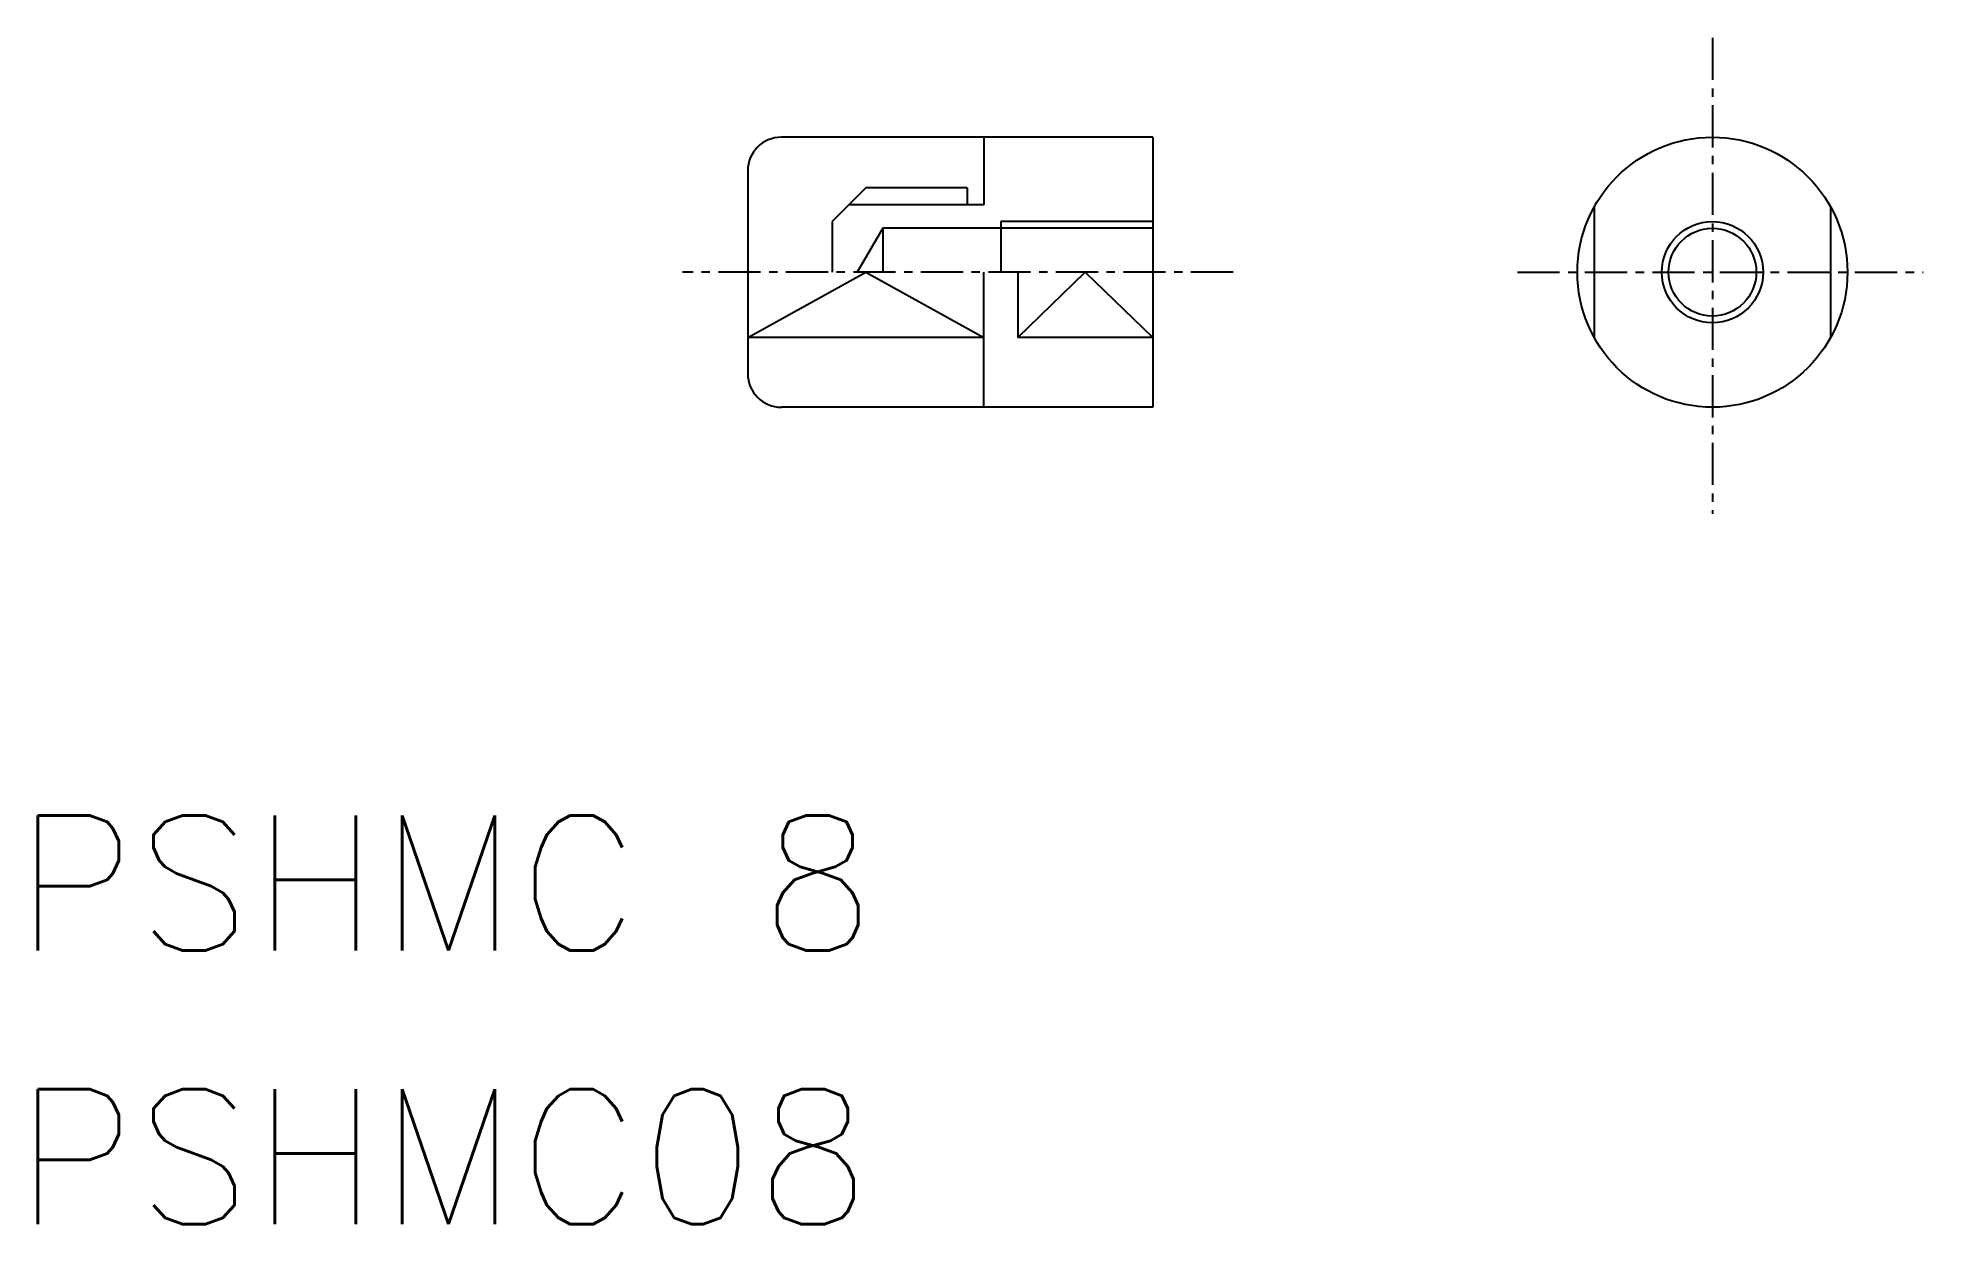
# Model space of a CAD drawing. Extents: x -124.1 to -68.2, y 1545.6 to 1580.7.
import ezdxf

# ---------------------------------------------------------------- set-up
doc = ezdxf.new("R2010")
doc.units = 0
doc.linetypes.add('CENTER', pattern=[2, 1.25, -0.25, 0.25, -0.25])
doc.layers.get('0').update_dxf_attribs({"linetype": 'CONTINUOUS'})
doc.layers.add('CENTER', color=1, linetype='CENTER')
doc.styles.get("Standard").update_dxf_attribs({"font": 'txt.shx', "bigfont": 'bigfont.shx'})

msp = doc.modelspace()

# ---------------------------------------------------------------- linework, layer by layer
at = {"linetype": 'CONTINUOUS'}
for p, q in [((-91.063, 1577.768), (-102.063, 1577.768)), ((-96.063, 1577.768), (-96.063, 1575.768)), ((-91.063, 1577.768), (-91.063, 1569.768)), ((-103.063, 1576.768), (-103.063, 1570.768)), ((-99.563, 1576.268), (-100.563, 1575.268)), ((-96.563, 1576.268), (-99.563, 1576.268)), ((-96.563, 1576.268), (-96.563, 1575.768)), ((-96.063, 1575.768), (-96.563, 1575.768)), ((-77.98, 1575.705), (-77.98, 1571.832)), ((-70.98, 1575.705), (-70.98, 1571.832)), ((-100.563, 1575.268), (-100.563, 1573.768)), ((-99.063, 1575.068), (-99.814, 1573.768)), ((-99.063, 1575.068), (-99.063, 1573.768)), ((-91.063, 1575.068), (-99.063, 1575.068)), ((-95.563, 1575.268), (-95.563, 1573.768)), ((-96.063, 1569.768), (-96.063, 1573.768)), ((-95.063, 1573.768), (-95.063, 1571.832)), ((-96.063, 1571.832), (-103.063, 1571.832)), ((-91.063, 1571.832), (-95.063, 1571.832)), ((-91.063, 1569.768), (-102.063, 1569.768))]:
    msp.add_line(p, q, dxfattribs=at)
at = {"color": 3, "linetype": 'CONTINUOUS'}
for p, q in [((-96.563, 1575.768), (-100.063, 1575.768)), ((-91.063, 1575.268), (-95.563, 1575.268)), ((-103.063, 1571.832), (-99.563, 1573.768)), ((-99.563, 1573.768), (-96.063, 1571.832)), ((-95.063, 1571.832), (-93.063, 1573.768)), ((-93.063, 1573.768), (-91.063, 1571.832))]:
    msp.add_line(p, q, dxfattribs=at)
at = {"linetype": 'CONTINUOUS'}
for radius in [4, 1.3]:
    msp.add_circle((-74.48, 1573.768), radius, dxfattribs=at)
at = {"color": 3, "linetype": 'CONTINUOUS'}
msp.add_circle((-74.48, 1573.768), 1.5, dxfattribs=at)
at = {"linetype": 'CONTINUOUS'}
for centre, start, end in [((-102.063, 1576.768), 90, 180), ((-102.063, 1570.768), 180, 270)]:
    msp.add_arc(centre, 1, start, end, dxfattribs=at)
at = {"layer": 'CENTER', "color": 1, "linetype": 'CENTER'}
for p, q in [((-74.48, 1580.715), (-74.48, 1566.606)), ((-88.681, 1573.768), (-104.994, 1573.768)), ((-80.256, 1573.768), (-68.232, 1573.768))]:
    msp.add_line(p, q, dxfattribs=at)

# ---------------------------------------------------------------- texts
for s, p in [('PSHMC 8', (-124.783, 1553.672)), ('PSHMC08', (-124.783, 1545.562))]:
    msp.add_text(s, height=4).set_placement(p)

doc.saveas('drawing.dxf')
